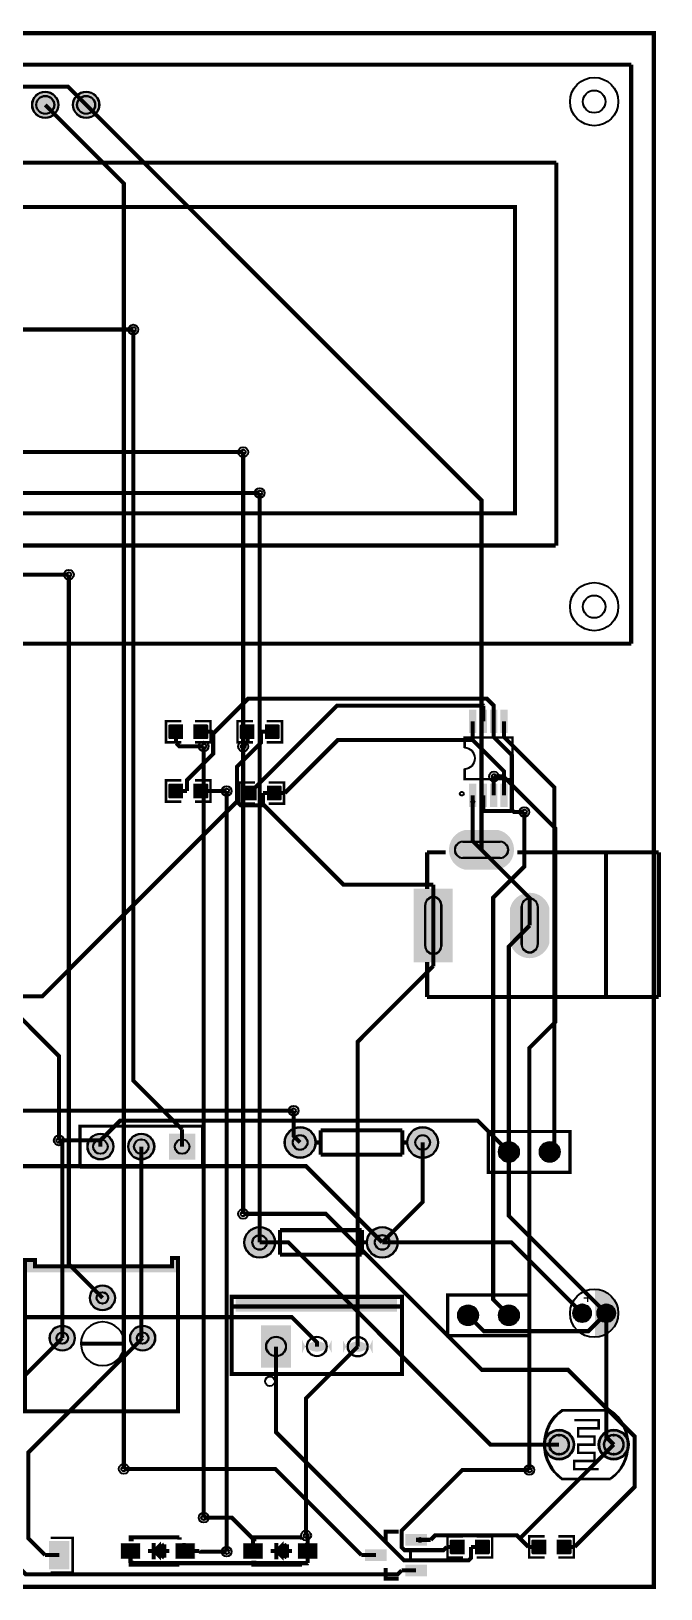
# Model space of a CAD drawing. Header units: millimetres. Extents: x 7 to 110, y 7 to 103.
# Drawn here: x 70.4 to 109.5, y 6.5 to 103.4 of the extents above; entities that cross this region are included whole.
import ezdxf

# ---------------------------------------------------------------- set-up
doc = ezdxf.new("R2010")
doc.units = ezdxf.units.MM
for name, color, linetype, true_color in [('BoardOutLine', 7, 'Continuous', 0xff00ff), ('BottomLayer', 7, 'Continuous', 0x0000ff), ('BottomSolderMaskLayer', 7, 'Continuous', 0xaa00ff), ('Document', 7, 'Continuous', 0xffffff), ('Hole', 7, 'Continuous', 0x222222), ('Multi-Layer', 7, 'Continuous', 0xc0c0c0), ('TopLayer', 7, 'Continuous', 0xff0000), ('TopPasteMaskLayer', 7, 'Continuous', 0x808080), ('TopSilkLayer', 7, 'Continuous', 0xffcc00), ('TopSolderMaskLayer', 7, 'Continuous', 0x800080)]:
    doc.layers.add(name, color=color, linetype=linetype, true_color=true_color)

msp = doc.modelspace()

# ---------------------------------------------------------------- hatches: boundary and pattern name
at = {"layer": 'BottomSolderMaskLayer'}
for points in [[(70.421, 98.796, 1), (72.072, 98.796, 1)], [(72.961, 98.796, 1), (74.612, 98.796, 1)], [(99.439, 53.702, -0.785398), (99.439, 51.251), (97.315, 51.251, -0.785398), (97.315, 53.702)], [(96.59, 50.071), (96.59, 45.475), (94.163, 45.475), (94.163, 50.071)], [(102.602, 46.701, -0.785398), (100.151, 46.701), (100.151, 48.845, -0.785398), (102.602, 48.845)], [(86.132, 34.28, 1), (88.062, 34.28, 1)], [(93.752, 34.28, 1), (95.682, 34.28, 1)], [(73.863, 34.026, 1), (75.489, 34.026, 1)], [(76.403, 34.026, 1), (78.029, 34.026, 1)], [(80.569, 33.213), (78.943, 33.213), (78.943, 34.839), (80.569, 34.839)], [(99.456, 33.696, 1), (100.701, 33.696, 1)], [(101.996, 33.696, 1), (103.241, 33.696, 1)], [(83.617, 28.067, 1), (85.547, 28.067, 1)], [(91.237, 28.067, 1), (93.167, 28.067, 1)], [(74.016, 24.618, 1), (75.591, 24.618, 1)], [(104.084, 23.667, 1), (105.186, 23.667, 1)], [(105.586, 23.667, 1), (106.687, 23.667, 1)], [(96.916, 23.536, 1), (98.161, 23.536, 1)], [(99.456, 23.536, 1), (100.701, 23.536, 1)], [(71.516, 22.118, 1), (73.091, 22.118, 1)], [(76.516, 22.118, 1), (78.091, 22.118, 1)], [(84.673, 22.92), (86.523, 22.92), (86.523, 20.27), (84.673, 20.27)], [(89.063, 22.003, -0.785398), (87.213, 22.003), (87.213, 21.187, -0.785398), (89.063, 21.187)], [(91.604, 21.993, -0.785398), (89.753, 21.993), (89.753, 21.177, -0.785398), (91.604, 21.177)], [(102.262, 15.494, 1), (104.142, 15.494, 1)], [(105.662, 15.494, 1), (107.542, 15.494, 1)]]:
    msp.add_hatch(color=256, dxfattribs=at).paths.add_polyline_path(points)
at = {"layer": 'Document'}
for points in [[(69.977, 26.967), (70.485, 26.967), (70.485, 26.586), (70.612, 26.459), (78.994, 26.459), (79.121, 26.586), (79.121, 27.094), (79.502, 27.094), (79.502, 26.205), (69.977, 26.205)], [(83.078, 24.6), (83.078, 23.76), (93.128, 23.76), (93.128, 24.6)], [(76.205, 9.004), (77.047, 9.004), (77.047, 8.797), (76.204, 8.797)], [(77.846, 8.88), (77.846, 8.88), (78.446, 8.28), (78.446, 9.48)], [(79.436, 9.092), (80.278, 9.092), (80.278, 8.885), (79.436, 8.885)], [(79.771, 8.541), (79.771, 9.383), (79.978, 9.383), (79.978, 8.541)], [(83.825, 9.004), (84.667, 9.004), (84.667, 8.797), (83.824, 8.797)], [(85.466, 8.88), (85.466, 8.88), (86.066, 8.28), (86.066, 9.48)], [(87.056, 9.092), (87.898, 9.092), (87.898, 8.885), (87.056, 8.885)], [(87.391, 8.541), (87.391, 9.383), (87.598, 9.383), (87.598, 8.541)]]:
    msp.add_hatch(color=256, dxfattribs=at).paths.add_polyline_path(points)
at = {"layer": 'Multi-Layer'}
for points in [[(70.446, 98.796, 1), (72.046, 98.796, 1)], [(72.986, 98.796, 1), (74.586, 98.796, 1)], [(99.427, 53.677, -0.785398), (99.427, 51.277), (97.327, 51.277, -0.785398), (97.327, 53.677)], [(96.576, 50.023), (96.576, 45.523), (94.176, 45.523), (94.176, 50.023)], [(102.576, 46.723, -0.785398), (100.176, 46.723), (100.176, 48.823, -0.785398), (102.576, 48.823)], [(86.157, 34.28, 1), (88.037, 34.28, 1)], [(93.777, 34.28, 1), (95.657, 34.28, 1)], [(73.889, 34.026, 1), (75.464, 34.026, 1)], [(76.429, 34.026, 1), (78.004, 34.026, 1)], [(80.544, 33.239), (78.969, 33.239), (78.969, 34.813), (80.544, 34.813)], [(99.482, 33.696, 1), (100.676, 33.696, 1)], [(102.022, 33.696, 1), (103.216, 33.696, 1)], [(83.642, 28.067, 1), (85.522, 28.067, 1)], [(91.262, 28.067, 1), (93.142, 28.067, 1)], [(74.041, 24.618, 1), (75.565, 24.618, 1)], [(96.942, 23.536, 1), (98.136, 23.536, 1)], [(99.482, 23.536, 1), (100.676, 23.536, 1)], [(104.135, 23.667, 1), (105.135, 23.667, 1)], [(105.636, 23.667, 1), (106.636, 23.667, 1)], [(71.541, 22.118, 1), (73.065, 22.118, 1)], [(76.541, 22.118, 1), (78.065, 22.118, 1)], [(84.698, 22.895), (86.498, 22.895), (86.498, 20.295), (84.698, 20.295)], [(89.038, 21.995, -0.785398), (87.238, 21.995), (87.238, 21.195, -0.785398), (89.038, 21.195)], [(91.578, 21.985, -0.785398), (89.778, 21.985), (89.778, 21.185, -0.785398), (91.578, 21.185)], [(102.313, 15.494, 1), (104.091, 15.494, 1)], [(105.713, 15.494, 1), (107.491, 15.494, 1)]]:
    msp.add_hatch(color=256, dxfattribs=at).paths.add_polyline_path(points)
at = {"layer": 'TopLayer'}
for points in [[(97.628, 61.165), (98.034, 61.165), (98.034, 59.768), (97.628, 59.768)], [(98.278, 61.165), (98.684, 61.165), (98.684, 59.768), (98.278, 59.768)], [(98.928, 61.165), (99.334, 61.165), (99.334, 59.768), (98.928, 59.768)], [(99.578, 61.165), (99.984, 61.165), (99.984, 59.768), (99.578, 59.768)], [(79.787, 59.385), (79.787, 60.249), (78.981, 60.249), (78.981, 59.385)], [(80.487, 59.385), (80.487, 60.249), (81.294, 60.249), (81.294, 59.385)], [(84.232, 59.385), (84.232, 60.249), (83.426, 60.249), (83.426, 59.385)], [(84.932, 59.385), (84.932, 60.249), (85.739, 60.249), (85.739, 59.385)], [(79.787, 55.702), (79.787, 56.566), (78.981, 56.566), (78.981, 55.702)], [(80.487, 55.702), (80.487, 56.566), (81.294, 56.566), (81.294, 55.702)], [(84.359, 55.575), (84.359, 56.439), (83.553, 56.439), (83.553, 55.575)], [(85.059, 55.575), (85.059, 56.439), (85.866, 56.439), (85.866, 55.575)], [(97.628, 56.565), (98.034, 56.565), (98.034, 55.168), (97.628, 55.168)], [(98.278, 56.565), (98.684, 56.565), (98.684, 55.168), (98.278, 55.168)], [(98.928, 56.565), (99.334, 56.565), (99.334, 55.168), (98.928, 55.168)], [(99.578, 56.565), (99.984, 56.565), (99.984, 55.168), (99.578, 55.168)], [(94.936, 9.926), (94.936, 9.226), (93.685, 9.226), (93.685, 9.926)], [(71.512, 7.775), (71.512, 9.476), (72.72, 9.476), (72.72, 7.775)], [(75.946, 9.355), (77.146, 9.355), (77.146, 8.405), (75.946, 8.405)], [(79.346, 9.355), (80.546, 9.355), (80.546, 8.405), (79.346, 8.405)], [(83.566, 9.355), (84.766, 9.355), (84.766, 8.405), (83.566, 8.405)], [(86.966, 9.355), (88.166, 9.355), (88.166, 8.405), (86.966, 8.405)], [(92.436, 8.976), (92.436, 8.276), (91.186, 8.276), (91.186, 8.976)], [(97.301, 8.702), (97.301, 9.566), (96.495, 9.566), (96.495, 8.702)], [(98.001, 8.702), (98.001, 9.566), (98.808, 9.566), (98.808, 8.702)], [(102.381, 8.702), (102.381, 9.566), (101.575, 9.566), (101.575, 8.702)], [(103.081, 8.702), (103.081, 9.566), (103.888, 9.566), (103.888, 8.702)], [(94.936, 8.026), (94.936, 7.326), (93.685, 7.326), (93.685, 8.026)]]:
    msp.add_hatch(color=256, dxfattribs=at).paths.add_polyline_path(points)
at = {"layer": 'TopPasteMaskLayer'}
for points in [[(97.628, 61.165), (98.034, 61.165), (98.034, 59.768), (97.628, 59.768)], [(98.278, 61.165), (98.684, 61.165), (98.684, 59.768), (98.278, 59.768)], [(98.928, 61.165), (99.334, 61.165), (99.334, 59.768), (98.928, 59.768)], [(99.578, 61.165), (99.984, 61.165), (99.984, 59.768), (99.578, 59.768)], [(78.942, 59.367), (79.742, 59.367), (79.792, 59.417), (79.792, 59.645), (79.422, 59.645), (79.422, 59.975), (79.792, 59.975), (79.792, 60.217), (79.742, 60.267), (78.942, 60.267), (78.892, 60.217), (78.892, 59.417)], [(81.332, 60.267), (80.532, 60.267), (80.482, 60.217), (80.482, 59.989), (80.852, 59.989), (80.852, 59.659), (80.482, 59.659), (80.482, 59.417), (80.532, 59.367), (81.332, 59.367), (81.382, 59.417), (81.382, 60.217)], [(83.387, 59.367), (84.187, 59.367), (84.237, 59.417), (84.237, 59.645), (83.867, 59.645), (83.867, 59.975), (84.237, 59.975), (84.237, 60.217), (84.187, 60.267), (83.387, 60.267), (83.337, 60.217), (83.337, 59.417)], [(85.777, 60.267), (84.977, 60.267), (84.927, 60.217), (84.927, 59.989), (85.297, 59.989), (85.297, 59.659), (84.927, 59.659), (84.927, 59.417), (84.977, 59.367), (85.777, 59.367), (85.827, 59.417), (85.827, 60.217)], [(78.942, 55.684), (79.742, 55.684), (79.792, 55.734), (79.792, 55.962), (79.422, 55.962), (79.422, 56.292), (79.792, 56.292), (79.792, 56.534), (79.742, 56.584), (78.942, 56.584), (78.892, 56.534), (78.892, 55.734)], [(81.332, 56.584), (80.532, 56.584), (80.482, 56.534), (80.482, 56.306), (80.852, 56.306), (80.852, 55.976), (80.482, 55.976), (80.482, 55.734), (80.532, 55.684), (81.332, 55.684), (81.382, 55.734), (81.382, 56.534)], [(83.514, 55.557), (84.314, 55.557), (84.364, 55.607), (84.364, 55.835), (83.994, 55.835), (83.994, 56.165), (84.364, 56.165), (84.364, 56.407), (84.314, 56.457), (83.514, 56.457), (83.464, 56.407), (83.464, 55.607)], [(85.904, 56.457), (85.104, 56.457), (85.054, 56.407), (85.054, 56.179), (85.424, 56.179), (85.424, 55.849), (85.054, 55.849), (85.054, 55.607), (85.104, 55.557), (85.904, 55.557), (85.954, 55.607), (85.954, 56.407)], [(97.628, 56.565), (98.034, 56.565), (98.034, 55.168), (97.628, 55.168)], [(98.278, 56.565), (98.684, 56.565), (98.684, 55.168), (98.278, 55.168)], [(98.928, 56.565), (99.334, 56.565), (99.334, 55.168), (98.928, 55.168)], [(99.578, 56.565), (99.984, 56.565), (99.984, 55.168), (99.578, 55.168)], [(94.936, 9.926), (94.936, 9.226), (93.685, 9.226), (93.685, 9.926)], [(71.512, 7.875), (71.512, 8.237), (71.612, 8.337), (71.823, 8.337), (71.923, 8.437), (71.923, 8.815), (71.823, 8.915), (71.612, 8.915), (71.512, 9.015), (71.512, 9.376), (71.612, 9.476), (72.62, 9.476), (72.72, 9.376), (72.72, 7.875), (72.62, 7.775), (71.612, 7.775)], [(75.946, 9.355), (77.146, 9.355), (77.146, 8.405), (75.946, 8.405)], [(79.346, 9.355), (80.546, 9.355), (80.546, 8.405), (79.346, 8.405)], [(83.566, 9.355), (84.766, 9.355), (84.766, 8.405), (83.566, 8.405)], [(86.966, 9.355), (88.166, 9.355), (88.166, 8.405), (86.966, 8.405)], [(92.436, 8.976), (92.436, 8.276), (91.186, 8.276), (91.186, 8.976)], [(96.456, 8.684), (97.256, 8.684), (97.306, 8.734), (97.306, 8.962), (96.936, 8.962), (96.936, 9.292), (97.306, 9.292), (97.306, 9.534), (97.256, 9.584), (96.456, 9.584), (96.406, 9.534), (96.406, 8.734)], [(98.846, 9.584), (98.046, 9.584), (97.996, 9.534), (97.996, 9.306), (98.366, 9.306), (98.366, 8.976), (97.996, 8.976), (97.996, 8.734), (98.046, 8.684), (98.846, 8.684), (98.896, 8.734), (98.896, 9.534)], [(101.536, 8.684), (102.336, 8.684), (102.386, 8.734), (102.386, 8.962), (102.016, 8.962), (102.016, 9.292), (102.386, 9.292), (102.386, 9.534), (102.336, 9.584), (101.536, 9.584), (101.486, 9.534), (101.486, 8.734)], [(103.926, 9.584), (103.126, 9.584), (103.076, 9.534), (103.076, 9.306), (103.446, 9.306), (103.446, 8.976), (103.076, 8.976), (103.076, 8.734), (103.126, 8.684), (103.926, 8.684), (103.976, 8.734), (103.976, 9.534)], [(94.936, 8.026), (94.936, 7.326), (93.685, 7.326), (93.685, 8.026)]]:
    msp.add_hatch(color=256, dxfattribs=at).paths.add_polyline_path(points)
at = {"layer": 'TopSilkLayer'}
for points in [[(105.436, 22.167), (105.492, 22.172), (105.547, 22.179), (105.602, 22.188), (105.657, 22.199), (105.711, 22.212), (105.765, 22.227), (105.818, 22.244), (105.87, 22.263), (105.922, 22.284), (105.973, 22.306), (106.023, 22.331), (106.072, 22.358), (106.12, 22.386), (106.167, 22.416), (106.213, 22.448), (106.257, 22.481), (106.301, 22.516), (106.343, 22.553), (106.383, 22.591), (106.422, 22.631), (106.46, 22.672), (106.496, 22.714), (106.531, 22.758), (106.563, 22.803), (106.595, 22.85), (106.624, 22.897), (106.652, 22.945), (106.678, 22.995), (106.702, 23.045), (106.724, 23.096), (106.744, 23.148), (106.762, 23.201), (106.778, 23.254), (106.793, 23.308), (106.805, 23.362), (106.815, 23.417), (106.824, 23.472), (106.83, 23.528), (106.834, 23.583), (106.836, 23.639), (106.836, 23.695), (106.834, 23.75), (106.83, 23.806), (106.824, 23.862), (106.815, 23.917), (106.805, 23.971), (106.793, 24.026), (106.778, 24.08), (106.762, 24.133), (106.744, 24.186), (106.724, 24.238), (106.702, 24.289), (106.678, 24.339), (106.652, 24.389), (106.624, 24.437), (106.595, 24.484), (106.563, 24.531), (106.531, 24.576), (106.496, 24.619), (106.46, 24.662), (106.422, 24.703), (106.383, 24.743), (106.343, 24.781), (106.301, 24.817), (106.257, 24.853), (106.213, 24.886), (106.167, 24.918), (106.12, 24.948), (106.072, 24.976), (106.023, 25.003), (105.973, 25.027), (105.922, 25.05), (105.87, 25.071), (105.818, 25.09), (105.765, 25.107), (105.711, 25.122), (105.657, 25.135), (105.602, 25.146), (105.547, 25.155), (105.492, 25.162), (105.436, 25.167)], [(76.745, 9.857), (76.745, 9.487), (76.44, 9.487), (76.44, 9.857)], [(84.365, 9.857), (84.365, 9.487), (84.06, 9.487), (84.06, 9.857)], [(78.653, 8.473), (78.653, 9.286), (78.068, 8.88)], [(86.273, 8.473), (86.273, 9.286), (85.688, 8.88)], [(76.745, 7.903), (76.745, 8.273), (76.44, 8.273), (76.44, 7.903)], [(84.365, 7.903), (84.365, 8.273), (84.06, 8.273), (84.06, 7.903)]]:
    msp.add_hatch(color=256, dxfattribs=at).paths.add_polyline_path(points)
at = {"layer": 'TopSolderMaskLayer'}
for points in [[(70.421, 98.796, 1), (72.072, 98.796, 1)], [(72.961, 98.796, 1), (74.612, 98.796, 1)], [(97.603, 61.19), (98.059, 61.19), (98.059, 59.742), (97.603, 59.742)], [(98.253, 61.19), (98.709, 61.19), (98.709, 59.742), (98.253, 59.742)], [(98.903, 61.19), (99.36, 61.19), (99.36, 59.742), (98.903, 59.742)], [(99.553, 61.19), (100.01, 61.19), (100.01, 59.742), (99.553, 59.742)], [(79.813, 59.36), (79.813, 60.275), (78.955, 60.275), (78.955, 59.36)], [(80.462, 59.36), (80.462, 60.275), (81.319, 60.275), (81.319, 59.36)], [(84.258, 59.36), (84.258, 60.275), (83.4, 60.275), (83.4, 59.36)], [(84.907, 59.36), (84.907, 60.275), (85.764, 60.275), (85.764, 59.36)], [(79.813, 55.677), (79.813, 56.592), (78.955, 56.592), (78.955, 55.677)], [(80.462, 55.677), (80.462, 56.592), (81.319, 56.592), (81.319, 55.677)], [(84.385, 55.55), (84.385, 56.465), (83.527, 56.465), (83.527, 55.55)], [(85.034, 55.55), (85.034, 56.465), (85.891, 56.465), (85.891, 55.55)], [(97.603, 56.59), (98.059, 56.59), (98.059, 55.142), (97.603, 55.142)], [(98.253, 56.59), (98.709, 56.59), (98.709, 55.142), (98.253, 55.142)], [(98.903, 56.59), (99.36, 56.59), (99.36, 55.142), (98.903, 55.142)], [(99.553, 56.59), (100.01, 56.59), (100.01, 55.142), (99.553, 55.142)], [(99.439, 53.702, -0.785398), (99.439, 51.251), (97.315, 51.251, -0.785398), (97.315, 53.702)], [(96.59, 50.071), (96.59, 45.475), (94.163, 45.475), (94.163, 50.071)], [(102.602, 46.701, -0.785398), (100.151, 46.701), (100.151, 48.845, -0.785398), (102.602, 48.845)], [(86.132, 34.28, 1), (88.062, 34.28, 1)], [(93.752, 34.28, 1), (95.682, 34.28, 1)], [(73.863, 34.026, 1), (75.489, 34.026, 1)], [(76.403, 34.026, 1), (78.029, 34.026, 1)], [(80.569, 33.213), (78.943, 33.213), (78.943, 34.839), (80.569, 34.839)], [(99.456, 33.696, 1), (100.701, 33.696, 1)], [(101.996, 33.696, 1), (103.241, 33.696, 1)], [(83.617, 28.067, 1), (85.547, 28.067, 1)], [(91.237, 28.067, 1), (93.167, 28.067, 1)], [(74.016, 24.618, 1), (75.591, 24.618, 1)], [(104.084, 23.667, 1), (105.186, 23.667, 1)], [(105.586, 23.667, 1), (106.687, 23.667, 1)], [(96.916, 23.536, 1), (98.161, 23.536, 1)], [(99.456, 23.536, 1), (100.701, 23.536, 1)], [(71.516, 22.118, 1), (73.091, 22.118, 1)], [(76.516, 22.118, 1), (78.091, 22.118, 1)], [(84.673, 22.92), (86.523, 22.92), (86.523, 20.27), (84.673, 20.27)], [(89.063, 22.003, -0.785398), (87.213, 22.003), (87.213, 21.187, -0.785398), (89.063, 21.187)], [(91.604, 21.993, -0.785398), (89.753, 21.993), (89.753, 21.177, -0.785398), (91.604, 21.177)], [(102.262, 15.494, 1), (104.142, 15.494, 1)], [(105.662, 15.494, 1), (107.542, 15.494, 1)], [(94.981, 9.94), (94.981, 9.212), (93.64, 9.212), (93.64, 9.94)], [(71.487, 7.75), (71.487, 9.502), (72.745, 9.502), (72.745, 7.75)], [(75.921, 9.38), (77.172, 9.38), (77.172, 8.379), (75.921, 8.379)], [(79.321, 9.38), (80.572, 9.38), (80.572, 8.379), (79.321, 8.379)], [(83.541, 9.38), (84.792, 9.38), (84.792, 8.379), (83.541, 8.379)], [(86.941, 9.38), (88.192, 9.38), (88.192, 8.379), (86.941, 8.379)], [(92.482, 8.99), (92.482, 8.262), (91.141, 8.262), (91.141, 8.99)], [(97.327, 8.676), (97.327, 9.591), (96.469, 9.591), (96.469, 8.676)], [(97.976, 8.676), (97.976, 9.591), (98.833, 9.591), (98.833, 8.676)], [(102.407, 8.676), (102.407, 9.591), (101.549, 9.591), (101.549, 8.676)], [(103.056, 8.676), (103.056, 9.591), (103.913, 9.591), (103.913, 8.676)], [(94.981, 8.04), (94.981, 7.312), (93.64, 7.312), (93.64, 8.04)]]:
    msp.add_hatch(color=256, dxfattribs=at).paths.add_polyline_path(points)

# ---------------------------------------------------------------- linework, layer by layer
at = {"layer": 'BoardOutLine', "const_width": 0.254}
msp.add_lwpolyline([(6.858, 103.251), (109.093, 103.251), (109.093, 6.655), (6.858, 6.655), (6.858, 103.251)], close=True, dxfattribs=at)
at = {"layer": 'BottomLayer', "const_width": 0.254}
for points in [[(71.246, 98.796), (76.131, 93.911), (76.131, 13.987)], [(73.786, 98.796), (98.377, 74.205), (98.377, 52.477)], [(79.756, 35.093), (76.72, 38.129), (76.72, 84.826)], [(83.554, 58.897), (83.554, 77.206)], [(84.582, 28.067), (84.582, 74.666)], [(74.803, 24.618), (72.711, 26.71), (72.711, 69.586)], [(81.103, 10.953), (81.103, 58.915)], [(83.554, 29.842), (83.554, 58.897)], [(99.162, 57.035), (99.748, 57.035), (102.975, 53.807), (102.975, 41.782), (101.349, 40.155), (101.349, 13.918)], [(82.526, 8.843), (82.526, 56.134)], [(100.079, 23.536), (99.103, 24.511), (99.103, 49.501), (101.038, 51.436), (101.038, 54.823)], [(95.376, 47.773), (95.376, 45.243)], [(101.376, 47.773), (100.079, 46.475), (100.079, 33.696)], [(67.056, 44.694), (72.092, 39.658), (72.092, 34.407)], [(90.678, 21.585), (90.678, 40.545), (95.376, 45.243)], [(87.097, 34.28), (86.69, 34.687), (86.69, 36.255)], [(79.756, 34.026), (79.756, 35.093)], [(72.092, 34.407), (72.303, 34.196), (72.303, 22.118)], [(77.303, 22.118), (77.216, 22.205), (77.216, 34.026)], [(92.202, 28.067), (94.717, 30.582), (94.717, 34.28)], [(106.602, 15.494), (106.136, 15.96), (106.136, 23.667)], [(90.678, 21.585), (87.469, 18.375), (87.469, 9.844)]]:
    msp.add_lwpolyline(points, dxfattribs=at)
at = {"layer": 'BottomSolderMaskLayer'}
for points in [[(97.214, 52.982), (99.54, 52.982)], [(97.214, 51.971), (99.54, 51.971)], [(94.871, 46.496), (94.871, 49.049)], [(95.882, 46.496), (95.882, 49.049)], [(100.871, 48.947), (100.871, 46.599)], [(101.882, 48.947), (101.882, 46.599)], [(103.232, 16.098), (103.172, 16.098)], [(106.634, 16.098), (106.573, 16.098)], [(103.232, 14.89), (103.172, 14.89)], [(106.634, 14.89), (106.573, 14.89)]]:
    msp.add_lwpolyline(points, close=True, dxfattribs=at)
for centre, radius in [((71.246, 98.796), 0.825), ((71.246, 98.796), 0.567), ((73.786, 98.796), 0.825), ((73.786, 98.796), 0.567), ((87.097, 34.28), 0.965), ((94.717, 34.28), 0.965), ((74.676, 34.026), 0.813), ((74.676, 34.026), 0.459), ((77.216, 34.026), 0.813), ((77.216, 34.026), 0.459), ((79.756, 34.026), 0.459), ((87.097, 34.28), 0.462), ((94.717, 34.28), 0.462), ((100.079, 33.696), 0.622), ((100.079, 33.696), 0.371), ((102.619, 33.696), 0.622), ((102.619, 33.696), 0.371), ((84.582, 28.067), 0.965), ((84.582, 28.067), 0.462), ((92.202, 28.067), 0.965), ((92.202, 28.067), 0.462), ((74.803, 24.618), 0.787), ((74.803, 24.618), 0.362), ((104.635, 23.667), 0.551), ((106.136, 23.667), 0.551), ((97.539, 23.536), 0.622), ((97.539, 23.536), 0.371), ((100.079, 23.536), 0.622), ((100.079, 23.536), 0.371), ((104.635, 23.667), 0.386), ((106.136, 23.667), 0.386), ((72.303, 22.118), 0.787), ((72.303, 22.118), 0.362), ((77.303, 22.118), 0.787), ((77.303, 22.118), 0.362), ((85.598, 21.595), 0.617), ((88.138, 21.595), 0.617), ((90.678, 21.585), 0.617), ((103.202, 15.494), 0.94), ((106.602, 15.494), 0.94)]:
    msp.add_circle(centre, radius, dxfattribs=at)
for centre, radius, start, end in [((97.214, 52.476), 0.506, 450, 270), ((99.54, 52.476), 0.506, 270, 450), ((95.376, 49.049), 0.506, 360, 540), ((101.376, 48.947), 0.506, 360, 180), ((95.376, 46.496), 0.506, 540, 360), ((101.376, 46.599), 0.506, 180, 360), ((103.172, 15.494), 0.604, 90, 270), ((103.232, 15.494), 0.604, 270, 90), ((106.573, 15.494), 0.604, 90, 270), ((106.634, 15.494), 0.604, 270, 90)]:
    msp.add_arc(centre, radius, start, end, dxfattribs=at)
at = {"layer": 'Document'}
for points, const_width in [([(103.403, 17.595), (106.403, 17.595)], 0.1), ([(105.664, 13.97), (104.14, 13.97), (104.14, 14.478), (105.41, 14.478), (105.41, 14.986), (104.394, 14.986), (104.394, 15.494), (105.41, 15.494), (105.41, 16.002), (104.394, 16.002), (104.394, 16.51), (105.664, 16.51), (105.664, 17.018), (104.14, 17.018)], 0.152), ([(106.403, 13.393), (103.403, 13.393)], 0.1)]:
    msp.add_lwpolyline(points, dxfattribs=dict(at, const_width=const_width))
for centre, radius in [((105.386, 98.996), 0.7), ((105.386, 67.596), 0.7), ((97.836, 55.446), 0.1), ((85.217, 19.436), 0.3), ((94.557, 9.571), 0.127)]:
    msp.add_circle(centre, radius, dxfattribs=at)
for start, end in [(125.462, 234.46249), (305.462, 54.46249)]:
    msp.add_arc((104.902, 15.494), 2.581, start, end, dxfattribs=at)
at = {"layer": 'Hole'}
for centre in [(76.72, 84.826), (83.554, 77.206), (84.582, 74.666), (72.711, 69.586), (81.103, 58.915), (83.554, 58.897), (99.162, 57.035), (82.526, 56.134), (101.038, 54.823), (86.69, 36.255), (72.092, 34.407), (83.554, 29.842), (76.131, 13.987), (101.349, 13.918), (81.103, 10.953), (87.469, 9.844), (82.526, 8.843)]:
    msp.add_circle(centre, 0.152, dxfattribs=at)
at = {"layer": 'Multi-Layer'}
for points in [[(97.227, 52.976), (99.527, 52.976)], [(97.227, 51.976), (99.527, 51.976)], [(94.876, 46.523), (94.876, 49.023)], [(95.876, 46.523), (95.876, 49.023)], [(100.876, 48.923), (100.876, 46.623)], [(101.876, 48.923), (101.876, 46.623)], [(103.231, 16.066), (103.174, 16.066)], [(106.632, 16.066), (106.575, 16.066)], [(103.231, 14.923), (103.174, 14.923)], [(106.632, 14.923), (106.575, 14.923)]]:
    msp.add_lwpolyline(points, close=True, dxfattribs=at)
for centre, radius in [((105.386, 98.996), 1.5), ((71.246, 98.796), 0.8), ((71.246, 98.796), 0.55), ((73.786, 98.796), 0.8), ((73.786, 98.796), 0.55), ((76.72, 84.826), 0.305), ((83.554, 77.206), 0.305), ((84.582, 74.666), 0.305), ((72.711, 69.586), 0.305), ((105.386, 67.596), 1.5), ((81.103, 58.915), 0.305), ((83.554, 58.897), 0.305), ((99.162, 57.035), 0.305), ((82.526, 56.134), 0.305), ((101.038, 54.823), 0.305), ((86.69, 36.255), 0.305), ((87.097, 34.28), 0.94), ((94.717, 34.28), 0.94), ((72.092, 34.407), 0.305), ((74.676, 34.026), 0.787), ((74.676, 34.026), 0.445), ((77.216, 34.026), 0.787), ((77.216, 34.026), 0.445), ((79.756, 34.026), 0.445), ((87.097, 34.28), 0.45), ((94.717, 34.28), 0.45), ((100.079, 33.696), 0.597), ((100.079, 33.696), 0.356), ((102.619, 33.696), 0.597), ((102.619, 33.696), 0.356), ((83.554, 29.842), 0.305), ((84.582, 28.067), 0.94), ((84.582, 28.067), 0.45), ((92.202, 28.067), 0.94), ((92.202, 28.067), 0.45), ((74.803, 24.618), 0.762), ((74.803, 24.618), 0.35), ((97.539, 23.536), 0.597), ((97.539, 23.536), 0.356), ((100.079, 23.536), 0.597), ((100.079, 23.536), 0.356), ((104.635, 23.667), 0.5), ((104.635, 23.667), 0.35), ((106.136, 23.667), 0.5), ((106.136, 23.667), 0.35), ((72.303, 22.118), 0.762), ((72.303, 22.118), 0.35), ((77.303, 22.118), 0.762), ((77.303, 22.118), 0.35), ((85.598, 21.595), 0.6), ((88.138, 21.595), 0.6), ((90.678, 21.585), 0.6), ((103.202, 15.494), 0.889), ((106.602, 15.494), 0.889), ((76.131, 13.987), 0.305), ((101.349, 13.918), 0.305), ((81.103, 10.953), 0.305), ((87.469, 9.844), 0.305), ((82.526, 8.843), 0.305)]:
    msp.add_circle(centre, radius, dxfattribs=at)
for centre, radius, start, end in [((97.227, 52.476), 0.5, 450, 270), ((99.527, 52.476), 0.5, 270, 450), ((95.376, 49.023), 0.5, 360, 540), ((101.376, 48.923), 0.5, 360, 180), ((95.376, 46.523), 0.5, 540, 360), ((101.376, 46.623), 0.5, 180, 360), ((103.174, 15.494), 0.572, 90, 270), ((103.231, 15.494), 0.572, 270, 90), ((106.575, 15.494), 0.572, 90, 270), ((106.632, 15.494), 0.572, 270, 90)]:
    msp.add_arc(centre, radius, start, end, dxfattribs=at)
at = {"layer": 'TopLayer', "const_width": 0.254}
for points in [[(73.786, 98.796), (72.653, 99.93), (37.629, 99.93), (36.766, 99.066), (36.766, 98.796)], [(23.876, 84.826), (76.72, 84.826)], [(23.876, 77.206), (83.554, 77.206)], [(23.876, 74.666), (84.582, 74.666)], [(23.876, 69.586), (72.711, 69.586)], [(99.131, 60.466), (99.131, 61.451), (98.711, 61.872), (83.86, 61.872), (81.689, 59.701)], [(98.481, 61.444), (98.48, 61.446), (89.394, 61.446), (83.956, 56.007)], [(98.481, 60.466), (98.481, 61.444)], [(97.831, 60.466), (97.831, 59.488)], [(99.131, 59.977), (99.131, 60.466)], [(99.131, 59.977), (99.131, 59.488)], [(99.781, 60.466), (99.781, 59.488)], [(79.384, 59.817), (79.384, 59.105)], [(79.384, 59.105), (79.574, 58.915), (81.103, 58.915)], [(81.689, 59.701), (81.689, 58.44), (80.067, 56.817), (80.067, 56.134)], [(80.891, 59.817), (81.529, 59.817)], [(81.529, 59.817), (81.573, 59.817), (81.689, 59.701)], [(84.653, 59.817), (84.653, 59.134), (83.165, 57.647), (83.165, 55.476)], [(83.829, 59.105), (83.762, 59.105), (83.554, 58.897)], [(83.829, 59.817), (83.829, 59.105)], [(85.336, 59.817), (84.653, 59.817)], [(97.831, 59.303), (89.441, 59.303), (86.145, 56.007)], [(97.831, 59.488), (97.831, 59.303)], [(99.781, 55.866), (99.781, 57.353), (97.831, 59.303)], [(99.131, 59.488), (100.265, 58.354), (100.265, 54.961)], [(99.781, 59.488), (102.909, 56.36), (102.909, 33.986), (102.619, 33.696)], [(99.131, 55.866), (99.131, 57.005), (99.162, 57.035)], [(79.384, 56.134), (80.067, 56.134)], [(80.891, 56.134), (82.526, 56.134)], [(44.069, 43.375), (71.064, 43.375), (83.165, 55.476)], [(83.165, 55.476), (83.401, 55.24), (84.695, 55.24), (84.78, 55.324)], [(85.463, 56.007), (84.78, 56.007)], [(84.78, 55.324), (84.78, 56.007)], [(84.78, 55.324), (89.801, 50.303), (95.376, 50.303)], [(85.463, 56.007), (86.145, 56.007)], [(97.831, 55.866), (97.831, 53.022), (98.377, 52.477)], [(98.481, 55.866), (98.481, 54.888)], [(100.265, 54.961), (100.191, 54.887), (98.482, 54.887), (98.481, 54.888)], [(100.265, 54.961), (100.403, 54.823), (101.038, 54.823)], [(98.377, 52.477), (101.376, 49.477), (101.376, 47.773)], [(95.376, 47.773), (95.376, 50.303)], [(86.69, 36.255), (35.029, 36.255), (34.617, 35.844), (31.877, 35.844), (28.131, 32.098)], [(100.079, 33.696), (98.137, 35.637), (75.906, 35.637), (74.676, 34.407)], [(74.676, 34.407), (72.092, 34.407)], [(74.676, 34.407), (74.676, 34.026)], [(77.216, 32.807), (77.216, 34.026)], [(69.317, 32.807), (77.216, 32.807)], [(77.216, 32.807), (87.463, 32.807), (92.202, 28.067)], [(100.079, 33.696), (100.079, 29.724), (106.136, 23.667)], [(88.138, 21.595), (88.138, 21.856), (86.575, 23.419), (63.497, 23.419), (59.157, 27.76), (59.157, 32.68)], [(104.167, 9.134), (107.898, 12.865), (107.898, 16.003), (103.758, 20.144), (98.4, 20.144), (88.702, 29.842), (83.554, 29.842)], [(84.582, 28.067), (86.363, 28.067), (98.936, 15.494), (103.202, 15.494)], [(92.202, 28.067), (100.235, 28.067), (104.635, 23.667)], [(97.539, 23.536), (98.523, 22.551), (105.021, 22.551), (106.136, 23.667)], [(72.303, 22.118), (70.037, 19.852), (63.647, 19.852)], [(70.187, 9.79), (70.187, 15.002), (77.303, 22.118)], [(97.722, 9.134), (97.722, 8.451), (97.578, 8.307), (93.556, 8.307), (85.598, 16.265), (85.598, 21.595)], [(100.769, 9.66), (106.602, 15.494)], [(90.907, 8.626), (85.545, 13.987), (76.131, 13.987)], [(96.215, 9.134), (96.016, 8.935), (93.579, 8.935), (93.405, 9.11), (93.405, 10.133), (97.19, 13.918), (101.349, 13.918)], [(81.103, 10.953), (82.848, 10.953), (84.166, 9.634)], [(71.233, 8.626), (70.187, 9.672), (70.187, 9.79)], [(84.166, 8.88), (84.166, 9.634)], [(87.469, 9.844), (87.566, 9.747), (87.566, 8.88)], [(94.311, 9.576), (95.215, 9.576)], [(100.769, 9.66), (100.568, 9.861), (95.5, 9.861), (95.215, 9.576)], [(101.295, 9.134), (100.769, 9.66)], [(68.841, 8.626), (70.032, 7.435), (93.165, 7.435), (93.406, 7.676)], [(72.116, 8.626), (71.233, 8.626)], [(76.546, 8.503), (76.546, 8.88)], [(79.946, 8.88), (80.826, 8.88)], [(80.826, 8.88), (80.862, 8.843), (82.526, 8.843)], [(87.566, 8.88), (87.566, 8.125)], [(91.811, 8.626), (90.907, 8.626)], [(96.898, 9.134), (96.215, 9.134)], [(98.405, 9.134), (97.722, 9.134)], [(101.978, 9.134), (101.295, 9.134)], [(103.485, 9.134), (104.167, 9.134)], [(76.546, 8.503), (76.546, 8.125)], [(87.566, 8.125), (87.565, 8.124), (76.547, 8.124), (76.546, 8.125)], [(94.311, 7.676), (93.406, 7.676)]]:
    msp.add_lwpolyline(points, dxfattribs=at)
at = {"layer": 'TopSilkLayer'}
for points, const_width in [([(27.686, 101.296), (107.686, 101.296)], 0.254), ([(107.686, 101.296), (107.686, 65.296)], 0.254), ([(32.336, 95.196), (103.036, 95.196)], 0.254), ([(103.036, 95.196), (103.036, 71.396)], 0.254), ([(32.336, 71.396), (102.996, 71.396)], 0.254), ([(27.686, 65.296), (107.686, 65.296)], 0.254), ([(79.711, 59.157), (78.752, 59.157), (78.752, 60.478), (79.711, 60.478)], 0.152), ([(80.563, 59.157), (81.522, 59.157), (81.522, 60.478), (80.563, 60.478)], 0.152), ([(84.156, 59.157), (83.197, 59.157), (83.197, 60.478), (84.156, 60.478)], 0.152), ([(85.008, 59.157), (85.967, 59.157), (85.967, 60.478), (85.008, 60.478)], 0.152), ([(97.328, 57.518), (97.328, 56.866), (100.306, 56.866), (100.306, 59.466), (97.328, 59.466), (97.328, 58.814)], 0.15), ([(79.711, 55.474), (78.752, 55.474), (78.752, 56.795), (79.711, 56.795)], 0.152), ([(80.563, 55.474), (81.522, 55.474), (81.522, 56.795), (80.563, 56.795)], 0.152), ([(84.283, 55.347), (83.324, 55.347), (83.324, 56.668), (84.283, 56.668)], 0.152), ([(85.135, 55.347), (86.094, 55.347), (86.094, 56.668), (85.135, 56.668)], 0.152), ([(96.156, 52.32), (94.996, 52.32)], 0.254), ([(94.996, 50.038), (94.996, 52.32)], 0.254), ([(109.404, 52.32), (100.597, 52.32)], 0.254), ([(106.124, 43.328), (106.124, 52.328)], 0.254), ([(109.405, 43.32), (109.404, 52.32)], 0.254), ([(94.996, 43.328), (94.996, 45.508)], 0.254), ([(109.404, 43.328), (94.996, 43.328)], 0.254), ([(79.121, 32.756), (81.026, 32.756), (81.026, 35.296), (73.406, 35.296), (73.406, 32.756)], 0.203), ([(88.367, 34.28), (88.367, 35.042)], 0.254), ([(88.367, 35.042), (93.447, 35.042)], 0.254), ([(93.447, 35.042), (93.447, 34.28)], 0.254), ([(88.367, 34.28), (88.113, 34.28)], 0.254), ([(88.367, 33.518), (88.367, 34.28)], 0.254), ([(93.447, 34.28), (93.701, 34.28)], 0.254), ([(93.447, 34.28), (93.447, 33.518)], 0.254), ([(93.447, 33.518), (88.367, 33.518)], 0.254), ([(73.406, 32.756), (79.121, 32.756)], 0.203), ([(85.852, 28.067), (85.598, 28.067)], 0.254), ([(85.852, 28.067), (85.852, 28.829)], 0.254), ([(85.852, 28.829), (90.932, 28.829)], 0.254), ([(85.852, 27.305), (85.852, 28.067)], 0.254), ([(90.932, 28.829), (90.932, 28.067)], 0.254), ([(90.932, 28.067), (91.186, 28.067)], 0.254), ([(90.932, 28.067), (90.932, 27.305)], 0.254), ([(90.932, 27.305), (85.852, 27.305)], 0.254), ([(104.736, 24.617), (105.236, 24.617)], 0.08), ([(104.986, 24.367), (104.986, 24.867)], 0.08), ([(93.438, 24.085), (82.838, 24.085)], 0.254), ([(76.157, 21.768), (73.446, 21.768)], 0.254), ([(103.352, 17.643), (106.403, 17.643)], 0.12), ([(103.352, 13.345), (106.403, 13.345)], 0.12), ([(71.588, 7.547), (72.948, 7.547), (72.948, 9.705), (71.588, 9.705)], 0.152), ([(76.9, 9.73), (76.603, 9.73), (76.602, 9.729)], 0.254), ([(76.9, 9.73), (79.592, 9.73)], 0.254), ([(79.592, 9.73), (79.592, 9.586)], 0.254), ([(84.52, 9.73), (84.223, 9.73), (84.222, 9.729)], 0.254), ([(84.52, 9.73), (87.212, 9.73)], 0.254), ([(87.212, 9.73), (87.212, 9.586)], 0.254), ([(92.411, 9.426), (92.411, 10.086), (92.411, 9.426), (92.411, 10.086), (93.226, 10.086)], 0.254), ([(97.225, 8.473), (96.266, 8.473), (96.266, 9.794), (97.225, 9.794)], 0.152), ([(98.077, 8.473), (99.036, 8.473), (99.036, 9.794), (98.077, 9.794)], 0.152), ([(102.305, 8.473), (101.346, 8.473), (101.346, 9.794), (102.305, 9.794)], 0.152), ([(103.158, 8.473), (104.116, 8.473), (104.116, 9.794), (103.158, 9.794)], 0.152), ([(77.966, 8.88), (77.636, 8.88)], 0.254), ([(77.992, 9.388), (77.992, 8.372)], 0.254), ([(78.068, 8.88), (78.653, 9.286)], 0.254), ([(78.653, 8.473), (78.068, 8.88)], 0.254), ([(78.653, 9.286), (78.653, 8.473)], 0.254), ([(78.653, 8.88), (78.966, 8.88)], 0.254), ([(85.586, 8.88), (85.256, 8.88)], 0.254), ([(85.612, 9.388), (85.612, 8.372)], 0.254), ([(85.688, 8.88), (86.273, 9.286)], 0.254), ([(86.273, 8.473), (85.688, 8.88)], 0.254), ([(86.273, 9.286), (86.273, 8.473)], 0.254), ([(86.273, 8.88), (86.586, 8.88)], 0.254), ([(93.961, 8.326), (93.961, 8.926)], 0.2), ([(76.9, 8.03), (76.608, 8.03), (76.607, 8.031)], 0.254), ([(79.592, 8.03), (76.9, 8.03)], 0.254), ([(79.592, 8.174), (79.592, 8.03)], 0.254), ([(84.52, 8.03), (84.228, 8.03), (84.227, 8.031)], 0.254), ([(87.212, 8.03), (84.52, 8.03)], 0.254), ([(87.212, 8.174), (87.212, 8.03)], 0.254), ([(93.226, 7.166), (92.411, 7.166), (92.411, 7.826)], 0.254)]:
    msp.add_lwpolyline(points, dxfattribs=dict(at, const_width=const_width))
for points, const_width in [([(34.416, 92.446), (100.456, 92.446), (100.456, 73.396), (34.416, 73.396), (34.416, 92.446)], 0.254), ([(103.886, 34.963), (98.806, 34.963), (98.806, 32.423), (103.886, 32.423), (103.886, 34.963)], 0.201), ([(69.977, 26.967), (69.977, 17.569), (79.502, 17.569), (79.502, 27.094), (79.121, 27.094), (79.121, 26.586), (70.612, 26.586), (70.612, 26.967), (69.977, 26.967)], 0.254), ([(82.837, 24.684), (93.439, 24.684), (93.439, 19.886), (82.837, 19.886), (82.837, 24.679), (82.837, 24.684)], 0.254), ([(101.346, 24.803), (96.266, 24.803), (96.266, 22.263), (101.346, 22.263), (101.346, 24.803)], 0.201)]:
    msp.add_lwpolyline(points, close=True, dxfattribs=dict(at, const_width=const_width))
for centre, radius in [((97.156, 55.966), 0.12), ((105.386, 23.667), 1.5)]:
    msp.add_circle(centre, radius, dxfattribs=at)
for centre, radius, start, end in [((97.328, 58.166), 0.648, 270, 90), ((74.815, 21.769), 1.353, 90.53762, 89.46238), ((85.369, 19.06), 0.2, 90, 90), ((104.902, 15.494), 2.65, 125.21092, 234.21175), ((104.902, 15.494), 2.622, 306.09763, 55.09707)]:
    msp.add_arc(centre, radius, start, end, dxfattribs=at)
at = {"layer": 'TopSolderMaskLayer'}
for points in [[(97.214, 52.982), (99.54, 52.982)], [(97.214, 51.971), (99.54, 51.971)], [(94.871, 46.496), (94.871, 49.049)], [(95.882, 46.496), (95.882, 49.049)], [(100.871, 48.947), (100.871, 46.599)], [(101.882, 48.947), (101.882, 46.599)], [(103.232, 16.098), (103.172, 16.098)], [(106.634, 16.098), (106.573, 16.098)], [(103.232, 14.89), (103.172, 14.89)], [(106.634, 14.89), (106.573, 14.89)]]:
    msp.add_lwpolyline(points, close=True, dxfattribs=at)
for centre, radius in [((71.246, 98.796), 0.825), ((71.246, 98.796), 0.567), ((73.786, 98.796), 0.825), ((73.786, 98.796), 0.567), ((87.097, 34.28), 0.965), ((94.717, 34.28), 0.965), ((74.676, 34.026), 0.813), ((74.676, 34.026), 0.459), ((77.216, 34.026), 0.813), ((77.216, 34.026), 0.459), ((79.756, 34.026), 0.459), ((87.097, 34.28), 0.462), ((94.717, 34.28), 0.462), ((100.079, 33.696), 0.622), ((100.079, 33.696), 0.371), ((102.619, 33.696), 0.622), ((102.619, 33.696), 0.371), ((84.582, 28.067), 0.965), ((84.582, 28.067), 0.462), ((92.202, 28.067), 0.965), ((92.202, 28.067), 0.462), ((74.803, 24.618), 0.787), ((74.803, 24.618), 0.362), ((104.635, 23.667), 0.551), ((106.136, 23.667), 0.551), ((97.539, 23.536), 0.622), ((97.539, 23.536), 0.371), ((100.079, 23.536), 0.622), ((100.079, 23.536), 0.371), ((104.635, 23.667), 0.386), ((106.136, 23.667), 0.386), ((72.303, 22.118), 0.787), ((72.303, 22.118), 0.362), ((77.303, 22.118), 0.787), ((77.303, 22.118), 0.362), ((85.598, 21.595), 0.617), ((88.138, 21.595), 0.617), ((90.678, 21.585), 0.617), ((103.202, 15.494), 0.94), ((106.602, 15.494), 0.94)]:
    msp.add_circle(centre, radius, dxfattribs=at)
for centre, radius, start, end in [((97.214, 52.476), 0.506, 450, 270), ((99.54, 52.476), 0.506, 270, 450), ((95.376, 49.049), 0.506, 360, 540), ((101.376, 48.947), 0.506, 360, 180), ((95.376, 46.496), 0.506, 540, 360), ((101.376, 46.599), 0.506, 180, 360), ((103.172, 15.494), 0.604, 90, 270), ((103.232, 15.494), 0.604, 270, 90), ((106.573, 15.494), 0.604, 90, 270), ((106.634, 15.494), 0.604, 270, 90)]:
    msp.add_arc(centre, radius, start, end, dxfattribs=at)

doc.saveas('drawing.dxf')
